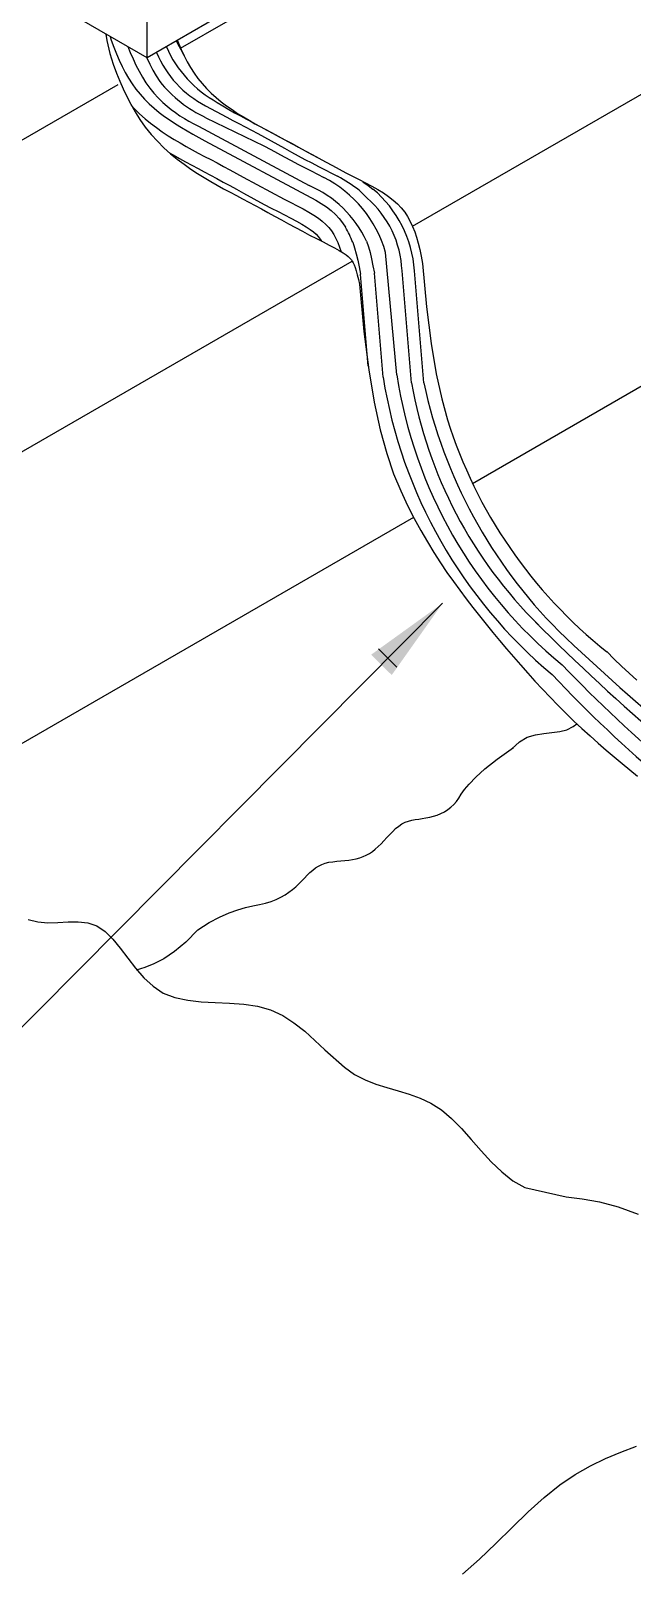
# Model space of a CAD drawing. Header units: millimetres. Extents: x -5321.6 to -5305.5, y -4645.7 to -4625.9.
# Drawn here: x -5316.026 to -5314.468, y -4640.977 to -4636.986 of the extents above; entities that cross this region are included whole.
import ezdxf

# ---------------------------------------------------------------- set-up
doc = ezdxf.new("R2010")
doc.units = ezdxf.units.MM
doc.header["$LTSCALE"] = 10
doc.layers.add('Termotécnica', color=7, linetype='Continuous')

msp = doc.modelspace()

# ---------------------------------------------------------------- linework, layer by layer
at = {"layer": 'Termotécnica', "color": 2}
for p, q in [((-5315.037, -4637.493), (-5312.8973, -4636.2576)), ((-5315.7243, -4637.0564), (-5315.7243, -4636.8818)), ((-5315.7243, -4637.0564), (-5316.0195, -4636.886)), ((-5315.53, -4636.9442), (-5315.7243, -4637.0564)), ((-5315.6379, -4637.0313), (-5315.5147, -4636.9604)), ((-5314.8817, -4638.1595), (-5312.8973, -4637.0138)), ((-5316.7755, -4637.6888), (-5315.8002, -4637.1257)), ((-5317.3746, -4638.8426), (-5315.1935, -4637.5833)), ((-5317.3746, -4639.5987), (-5315.0342, -4638.2475)), ((-5314.9592, -4638.4703), (-5316.8561, -4640.3834)), ((-5315.1251, -4638.5883), (-5315.0779, -4638.6357)), ((-5314.6558, -4638.803), (-5314.6373, -4638.7982)), ((-5314.6373, -4638.7982), (-5314.6209, -4638.7898)), ((-5314.6209, -4638.7898), (-5314.6118, -4638.7829)), ((-5314.7795, -4638.8477), (-5314.7604, -4638.8295)), ((-5314.7604, -4638.8295), (-5314.7399, -4638.8179)), ((-5314.7399, -4638.8179), (-5314.7186, -4638.8113)), ((-5314.7186, -4638.8113), (-5314.697, -4638.8077)), ((-5314.697, -4638.8077), (-5314.6759, -4638.8056)), ((-5314.6759, -4638.8056), (-5314.6558, -4638.803)), ((-5316.0327, -4639.2902), (-5316.008, -4639.2968)), ((-5316.008, -4639.2968), (-5315.9822, -4639.2987)), ((-5315.9822, -4639.2987), (-5315.9557, -4639.2979)), ((-5315.9557, -4639.2979), (-5315.9292, -4639.2963)), ((-5315.9292, -4639.2963), (-5315.9032, -4639.296)), ((-5315.9032, -4639.296), (-5315.8783, -4639.2988)), ((-5315.8783, -4639.2988), (-5315.8549, -4639.3068)), ((-5315.8549, -4639.3068), (-5315.8335, -4639.3212)), ((-5315.5932, -4639.3175), (-5315.6245, -4639.3492)), ((-5315.8335, -4639.3212), (-5315.8135, -4639.3411)), ((-5315.8135, -4639.3411), (-5315.7942, -4639.3647)), ((-5315.6245, -4639.3492), (-5315.6539, -4639.3737)), ((-5315.7942, -4639.3647), (-5315.7749, -4639.3905)), ((-5315.7749, -4639.3905), (-5315.7548, -4639.4166)), ((-5315.6814, -4639.3921), (-5315.7071, -4639.4055)), ((-5315.6539, -4639.3737), (-5315.6814, -4639.3921)), ((-5315.7548, -4639.4166), (-5315.7332, -4639.4416)), ((-5315.7311, -4639.415), (-5315.7532, -4639.4217)), ((-5315.7071, -4639.4055), (-5315.7311, -4639.415)), ((-5315.7332, -4639.4416), (-5315.7095, -4639.4636)), ((-5315.7095, -4639.4636), (-5315.6828, -4639.481)), ((-5315.6828, -4639.481), (-5315.6527, -4639.4928)), ((-5315.6527, -4639.4928), (-5315.6197, -4639.4998)), ((-5315.6197, -4639.4998), (-5315.5846, -4639.5035)), ((-5315.5846, -4639.5035), (-5315.5482, -4639.5054)), ((-5315.5482, -4639.5054), (-5315.5113, -4639.507)), ((-5315.5113, -4639.507), (-5315.4746, -4639.5097)), ((-5315.4746, -4639.5097), (-5315.439, -4639.5151)), ((-5315.439, -4639.5151), (-5315.4051, -4639.5246)), ((-5315.4051, -4639.5246), (-5315.3736, -4639.5392)), ((-5315.3736, -4639.5392), (-5315.3443, -4639.5582)), ((-5315.3443, -4639.5582), (-5315.3166, -4639.5802)), ((-5315.3166, -4639.5802), (-5315.2901, -4639.604)), ((-5315.2901, -4639.604), (-5315.2643, -4639.6283)), ((-5315.2643, -4639.6283), (-5315.2133, -4639.6736)), ((-5315.2133, -4639.6736), (-5315.1871, -4639.692)), ((-5315.1871, -4639.692), (-5315.1599, -4639.7063)), ((-5315.1599, -4639.7063), (-5315.1319, -4639.7173)), ((-5315.1319, -4639.7173), (-5315.1034, -4639.7262)), ((-5315.1034, -4639.7262), (-5315.0747, -4639.7344)), ((-5315.0747, -4639.7344), (-5315.0459, -4639.743)), ((-5315.0459, -4639.743), (-5315.0174, -4639.7533)), ((-5315.0174, -4639.7533), (-5314.9894, -4639.7664)), ((-5314.9894, -4639.7664), (-5314.9622, -4639.7837)), ((-5314.9622, -4639.7837), (-5314.936, -4639.8059)), ((-5314.936, -4639.8059), (-5314.9104, -4639.832)), ((-5314.9104, -4639.832), (-5314.8851, -4639.8604)), ((-5314.8851, -4639.8604), (-5314.8595, -4639.8897)), ((-5314.8595, -4639.8897), (-5314.8333, -4639.9184)), ((-5314.8333, -4639.9184), (-5314.806, -4639.9449)), ((-5314.806, -4639.9449), (-5314.7772, -4639.9678)), ((-5314.7772, -4639.9678), (-5314.7465, -4639.9855)), ((-5314.7465, -4639.9855), (-5314.6393, -4640.0096)), ((-5314.6393, -4640.0096), (-5314.5978, -4640.0149)), ((-5314.5978, -4640.0149), (-5314.5529, -4640.0226)), ((-5314.5529, -4640.0226), (-5314.5046, -4640.035)), ((-5314.5046, -4640.035), (-5314.4526, -4640.0543)), ((-5314.537, -4640.6882), (-5314.4971, -4640.6715)), ((-5314.4971, -4640.6715), (-5314.4567, -4640.6555)), ((-5314.6161, -4640.729), (-5314.5765, -4640.7069)), ((-5314.5765, -4640.7069), (-5314.537, -4640.6882)), ((-5314.6963, -4640.789), (-5314.6559, -4640.7561)), ((-5314.6559, -4640.7561), (-5314.6161, -4640.729)), ((-5314.7372, -4640.8265), (-5314.6963, -4640.789)), ((-5314.7788, -4640.8669), (-5314.7372, -4640.8265)), ((-5314.821, -4640.9084), (-5314.7788, -4640.8669)), ((-5314.8639, -4640.9492), (-5314.821, -4640.9084)), ((-5314.9076, -4640.9875), (-5314.8639, -4640.9492))]:
    msp.add_line(p, q, dxfattribs=at)
at = {"layer": 'Termotécnica', "color": 3}
for p, q in [((-5315.8315, -4636.9945), (-5315.8288, -4637.0112)), ((-5315.8288, -4637.0112), (-5315.8212, -4637.0447)), ((-5315.8212, -4637.0447), (-5315.8126, -4637.0729)), ((-5315.6464, -4637.0113), (-5315.6437, -4637.018)), ((-5315.6437, -4637.018), (-5315.6364, -4637.0347)), ((-5315.6364, -4637.0347), (-5315.6288, -4637.0509)), ((-5315.8126, -4637.0729), (-5315.804, -4637.0961)), ((-5315.6288, -4637.0509), (-5315.6207, -4637.0666)), ((-5315.6207, -4637.0666), (-5315.6121, -4637.0816)), ((-5315.6121, -4637.0816), (-5315.6029, -4637.0961)), ((-5315.804, -4637.0961), (-5315.7958, -4637.1166)), ((-5315.7958, -4637.1166), (-5315.7871, -4637.1366)), ((-5315.6029, -4637.0961), (-5315.593, -4637.11)), ((-5315.593, -4637.11), (-5315.5824, -4637.1232)), ((-5315.5824, -4637.1232), (-5315.571, -4637.1358)), ((-5315.7871, -4637.1366), (-5315.7777, -4637.1566)), ((-5315.7777, -4637.1566), (-5315.7673, -4637.1766)), ((-5315.571, -4637.1358), (-5315.5589, -4637.1479)), ((-5315.5589, -4637.1479), (-5315.5461, -4637.1593)), ((-5315.5461, -4637.1593), (-5315.5328, -4637.1702)), ((-5315.7673, -4637.1766), (-5315.7559, -4637.1966)), ((-5315.7559, -4637.1966), (-5315.7434, -4637.2163)), ((-5315.5328, -4637.1702), (-5315.519, -4637.1806)), ((-5315.519, -4637.1806), (-5315.5048, -4637.1906)), ((-5315.5048, -4637.1906), (-5315.4902, -4637.2002)), ((-5315.4902, -4637.2002), (-5315.4754, -4637.2094)), ((-5315.7434, -4637.2163), (-5315.7296, -4637.2358)), ((-5315.7296, -4637.2358), (-5315.7144, -4637.2547)), ((-5315.4754, -4637.2094), (-5315.4604, -4637.2183)), ((-5315.4604, -4637.2183), (-5315.4453, -4637.227)), ((-5315.4453, -4637.227), (-5315.4299, -4637.2355)), ((-5315.4299, -4637.2355), (-5315.4144, -4637.2439)), ((-5315.4144, -4637.2439), (-5315.3986, -4637.2523)), ((-5315.7144, -4637.2547), (-5315.6981, -4637.2727)), ((-5315.6981, -4637.2727), (-5315.6813, -4637.2894)), ((-5315.3986, -4637.2523), (-5315.3825, -4637.2608)), ((-5315.3825, -4637.2608), (-5315.3661, -4637.2695)), ((-5315.3661, -4637.2695), (-5315.3494, -4637.2784)), ((-5315.3494, -4637.2784), (-5315.3325, -4637.2876)), ((-5315.6813, -4637.2894), (-5315.6641, -4637.3048)), ((-5315.6641, -4637.3048), (-5315.6467, -4637.319)), ((-5315.6467, -4637.319), (-5315.6292, -4637.3323)), ((-5315.3325, -4637.2876), (-5315.3152, -4637.297)), ((-5315.3152, -4637.297), (-5315.2978, -4637.3066)), ((-5315.2978, -4637.3066), (-5315.2802, -4637.3163)), ((-5315.2802, -4637.3163), (-5315.2625, -4637.326)), ((-5315.6292, -4637.3323), (-5315.6117, -4637.3446)), ((-5315.6117, -4637.3446), (-5315.5942, -4637.356)), ((-5315.5942, -4637.356), (-5315.577, -4637.3668)), ((-5315.2625, -4637.326), (-5315.2448, -4637.3356)), ((-5315.2448, -4637.3356), (-5315.2272, -4637.345)), ((-5315.2272, -4637.345), (-5315.2097, -4637.3542)), ((-5315.2097, -4637.3542), (-5315.1923, -4637.3631)), ((-5315.1923, -4637.3631), (-5315.1752, -4637.3718)), ((-5315.577, -4637.3668), (-5315.56, -4637.3769)), ((-5315.56, -4637.3769), (-5315.5431, -4637.3865)), ((-5315.5431, -4637.3865), (-5315.5265, -4637.3958)), ((-5315.5265, -4637.3958), (-5315.51, -4637.4047)), ((-5315.1752, -4637.3718), (-5315.1586, -4637.3804)), ((-5315.1586, -4637.3804), (-5315.1426, -4637.3889)), ((-5315.1426, -4637.3889), (-5315.1273, -4637.3976)), ((-5315.1273, -4637.3976), (-5315.1128, -4637.4064)), ((-5315.51, -4637.4047), (-5315.4936, -4637.4134)), ((-5315.4936, -4637.4134), (-5315.4774, -4637.4219)), ((-5315.4774, -4637.4219), (-5315.4613, -4637.4305)), ((-5315.4613, -4637.4305), (-5315.4452, -4637.4391)), ((-5315.4452, -4637.4391), (-5315.4288, -4637.4479)), ((-5315.1128, -4637.4064), (-5315.0994, -4637.4155)), ((-5315.0994, -4637.4155), (-5315.0871, -4637.4249)), ((-5315.0871, -4637.4249), (-5315.0761, -4637.4349)), ((-5315.0761, -4637.4349), (-5315.0663, -4637.4453)), ((-5315.4288, -4637.4479), (-5315.4119, -4637.4572)), ((-5315.4119, -4637.4572), (-5315.3946, -4637.4667)), ((-5315.3946, -4637.4667), (-5315.3769, -4637.4765)), ((-5315.3769, -4637.4765), (-5315.3589, -4637.4863)), ((-5315.0663, -4637.4453), (-5315.0575, -4637.4564)), ((-5315.0575, -4637.4564), (-5315.0498, -4637.468)), ((-5315.0498, -4637.468), (-5315.043, -4637.4803)), ((-5315.043, -4637.4803), (-5315.0369, -4637.4933)), ((-5315.3589, -4637.4863), (-5315.3407, -4637.4962)), ((-5315.3407, -4637.4962), (-5315.3222, -4637.5061)), ((-5315.3222, -4637.5061), (-5315.3037, -4637.5158)), ((-5315.3037, -4637.5158), (-5315.2857, -4637.5251)), ((-5315.0369, -4637.4933), (-5315.0315, -4637.507)), ((-5315.0315, -4637.507), (-5315.0267, -4637.5215)), ((-5315.0267, -4637.5215), (-5315.0224, -4637.5368)), ((-5315.2857, -4637.5251), (-5315.2687, -4637.5337)), ((-5315.2687, -4637.5337), (-5315.2531, -4637.5417)), ((-5315.2531, -4637.5417), (-5315.2392, -4637.5492)), ((-5315.2392, -4637.5492), (-5315.2271, -4637.556)), ((-5315.2271, -4637.556), (-5315.217, -4637.5621)), ((-5315.217, -4637.5621), (-5315.2093, -4637.5673)), ((-5315.0224, -4637.5368), (-5315.0185, -4637.5531)), ((-5315.0185, -4637.5531), (-5315.0148, -4637.5707)), ((-5315.2093, -4637.5673), (-5315.2039, -4637.5715)), ((-5315.2039, -4637.5715), (-5315.2004, -4637.5747)), ((-5315.2004, -4637.5747), (-5315.1977, -4637.5775)), ((-5315.1977, -4637.5775), (-5315.1955, -4637.5803)), ((-5315.1955, -4637.5803), (-5315.1934, -4637.5835)), ((-5315.1934, -4637.5835), (-5315.1911, -4637.5876)), ((-5315.1911, -4637.5876), (-5315.1886, -4637.5929)), ((-5315.1886, -4637.5929), (-5315.1859, -4637.5998)), ((-5315.1859, -4637.5998), (-5315.1831, -4637.6083)), ((-5315.0148, -4637.5707), (-5315.0112, -4637.5898)), ((-5315.0112, -4637.5898), (-5315.0008, -4637.7021)), ((-5315.1831, -4637.6083), (-5315.1802, -4637.6186)), ((-5315.1802, -4637.6186), (-5315.1773, -4637.6308)), ((-5315.1773, -4637.6308), (-5315.1747, -4637.643)), ((-5315.1747, -4637.643), (-5315.1633, -4637.766)), ((-5315.0008, -4637.7021), (-5314.9889, -4637.7966)), ((-5315.1633, -4637.766), (-5315.1508, -4637.8651)), ((-5314.9889, -4637.7966), (-5314.9757, -4637.8753)), ((-5315.1508, -4637.8651), (-5315.1367, -4637.9494)), ((-5314.9757, -4637.8753), (-5314.9615, -4637.9405)), ((-5315.1367, -4637.9494), (-5315.1211, -4638.0211)), ((-5314.9615, -4637.9405), (-5314.9465, -4637.9945)), ((-5315.1211, -4638.0211), (-5315.1041, -4638.0823)), ((-5315.1041, -4638.0823), (-5315.0861, -4638.1345)), ((-5315.0861, -4638.1345), (-5315.0677, -4638.1789)), ((-5315.0677, -4638.1789), (-5315.0498, -4638.2168)), ((-5315.0498, -4638.2168), (-5315.0326, -4638.2505)), ((-5315.0326, -4638.2505), (-5315.0157, -4638.2819)), ((-5315.0157, -4638.2819), (-5314.9987, -4638.3114)), ((-5314.9987, -4638.3114), (-5314.9819, -4638.3391)), ((-5314.9819, -4638.3391), (-5314.965, -4638.3654)), ((-5314.965, -4638.3654), (-5314.9482, -4638.3903)), ((-5314.9482, -4638.3903), (-5314.9314, -4638.414)), ((-5314.9314, -4638.414), (-5314.9148, -4638.4369)), ((-5314.9148, -4638.4369), (-5314.898, -4638.4593)), ((-5314.898, -4638.4593), (-5314.8811, -4638.4813)), ((-5314.8811, -4638.4813), (-5314.864, -4638.5031)), ((-5314.864, -4638.5031), (-5314.8467, -4638.5247)), ((-5314.8467, -4638.5247), (-5314.8292, -4638.546)), ((-5314.8292, -4638.546), (-5314.8116, -4638.5673)), ((-5314.8116, -4638.5673), (-5314.7937, -4638.5883)), ((-5314.7937, -4638.5883), (-5314.7757, -4638.6093)), ((-5314.534, -4638.5959), (-5314.5149, -4638.615)), ((-5314.7757, -4638.6093), (-5314.7574, -4638.6303)), ((-5314.7574, -4638.6303), (-5314.7388, -4638.6513)), ((-5314.5149, -4638.615), (-5314.4956, -4638.6337)), ((-5314.4956, -4638.6337), (-5314.4761, -4638.6519)), ((-5314.7388, -4638.6513), (-5314.7199, -4638.6724)), ((-5314.7199, -4638.6724), (-5314.7005, -4638.6934)), ((-5314.4761, -4638.6519), (-5314.4565, -4638.6697)), ((-5314.7005, -4638.6934), (-5314.6808, -4638.7143)), ((-5314.6808, -4638.7143), (-5314.6608, -4638.735)), ((-5314.6608, -4638.735), (-5314.6403, -4638.7555)), ((-5314.6403, -4638.7555), (-5314.6194, -4638.7757)), ((-5314.6194, -4638.7757), (-5314.5984, -4638.7954)), ((-5314.5984, -4638.7954), (-5314.5773, -4638.8145)), ((-5314.5773, -4638.8145), (-5314.5563, -4638.833)), ((-5314.5563, -4638.833), (-5314.5355, -4638.851)), ((-5314.5355, -4638.851), (-5314.5149, -4638.8685)), ((-5314.5149, -4638.8685), (-5314.4945, -4638.8856)), ((-5314.4945, -4638.8856), (-5314.4744, -4638.9024)), ((-5314.4744, -4638.9024), (-5314.4545, -4638.919))]:
    msp.add_line(p, q, dxfattribs=at)
at = {"layer": 'Termotécnica', "color": 1}
for p, q in [((-5315.8209, -4637.0006), (-5315.8179, -4637.0104)), ((-5315.8179, -4637.0104), (-5315.8113, -4637.0284)), ((-5315.8113, -4637.0284), (-5315.8043, -4637.0456)), ((-5315.7747, -4637.0273), (-5315.7685, -4637.0426)), ((-5315.7685, -4637.0426), (-5315.7613, -4637.0593)), ((-5315.6489, -4637.0128), (-5315.6457, -4637.0195)), ((-5315.6489, -4637.0128), (-5315.6457, -4637.0195)), ((-5315.6457, -4637.0195), (-5315.6376, -4637.0351)), ((-5315.6457, -4637.0195), (-5315.6376, -4637.0351)), ((-5315.6376, -4637.0351), (-5315.6297, -4637.049)), ((-5315.6376, -4637.0351), (-5315.6297, -4637.049)), ((-5315.8043, -4637.0456), (-5315.7971, -4637.0623)), ((-5315.7971, -4637.0623), (-5315.7895, -4637.0785)), ((-5315.7895, -4637.0785), (-5315.7814, -4637.0941)), ((-5315.7613, -4637.0593), (-5315.7536, -4637.0755)), ((-5315.7536, -4637.0755), (-5315.7456, -4637.0912)), ((-5315.7258, -4637.0555), (-5315.7254, -4637.0563)), ((-5315.7254, -4637.0563), (-5315.7178, -4637.0725)), ((-5315.7178, -4637.0725), (-5315.7097, -4637.0882)), ((-5315.7814, -4637.0941), (-5315.7728, -4637.1092)), ((-5315.7728, -4637.1092), (-5315.7636, -4637.1237)), ((-5315.7636, -4637.1237), (-5315.7537, -4637.1376)), ((-5315.7456, -4637.0912), (-5315.7369, -4637.1062)), ((-5315.7369, -4637.1062), (-5315.7277, -4637.1207)), ((-5315.7277, -4637.1207), (-5315.7179, -4637.1346)), ((-5315.7097, -4637.0882), (-5315.7011, -4637.1032)), ((-5315.7011, -4637.1032), (-5315.6919, -4637.1177)), ((-5315.7537, -4637.1376), (-5315.7431, -4637.1508)), ((-5315.7431, -4637.1508), (-5315.7317, -4637.1634)), ((-5315.7317, -4637.1634), (-5315.7196, -4637.1754)), ((-5315.7179, -4637.1346), (-5315.7073, -4637.1478)), ((-5315.7073, -4637.1478), (-5315.6959, -4637.1604)), ((-5315.6959, -4637.1604), (-5315.6838, -4637.1724)), ((-5315.7658, -4637.1794), (-5315.7577, -4637.1883)), ((-5315.7577, -4637.1883), (-5315.7443, -4637.2016)), ((-5315.7443, -4637.2016), (-5315.7302, -4637.2142)), ((-5315.7196, -4637.1754), (-5315.7068, -4637.1869)), ((-5315.7068, -4637.1869), (-5315.6935, -4637.1978)), ((-5315.6935, -4637.1978), (-5315.6797, -4637.2082)), ((-5315.5731, -4637.1808), (-5315.5185, -4637.21)), ((-5315.543, -4637.1717), (-5315.5282, -4637.181)), ((-5315.5282, -4637.181), (-5315.5132, -4637.1899)), ((-5315.5132, -4637.1899), (-5315.4981, -4637.1985)), ((-5315.4981, -4637.1985), (-5315.4827, -4637.207)), ((-5315.7302, -4637.2142), (-5315.7157, -4637.2261)), ((-5315.7157, -4637.2261), (-5315.7008, -4637.2373)), ((-5315.7008, -4637.2373), (-5315.6857, -4637.2479)), ((-5315.6797, -4637.2082), (-5315.6654, -4637.2182)), ((-5315.6654, -4637.2182), (-5315.6509, -4637.2278)), ((-5315.6509, -4637.2278), (-5315.6361, -4637.237)), ((-5315.6361, -4637.237), (-5315.6211, -4637.2459)), ((-5315.5918, -4637.2338), (-5315.3047, -4637.3875)), ((-5315.5726, -4637.2117), (-5315.4222, -4637.2841)), ((-5315.5185, -4637.21), (-5315.503, -4637.2184)), ((-5315.503, -4637.2184), (-5315.4872, -4637.2269)), ((-5315.4872, -4637.2269), (-5315.4711, -4637.2354)), ((-5315.4827, -4637.207), (-5315.4671, -4637.2154)), ((-5315.4711, -4637.2354), (-5315.4547, -4637.244)), ((-5315.4671, -4637.2154), (-5315.4513, -4637.2239)), ((-5315.4547, -4637.244), (-5315.438, -4637.2529)), ((-5315.4513, -4637.2239), (-5315.4352, -4637.2324)), ((-5315.4352, -4637.2324), (-5315.4189, -4637.241)), ((-5315.4189, -4637.241), (-5315.4022, -4637.2499)), ((-5315.6857, -4637.2479), (-5315.6703, -4637.2581)), ((-5315.6703, -4637.2581), (-5315.6548, -4637.2677)), ((-5315.6548, -4637.2677), (-5315.6393, -4637.277)), ((-5315.6393, -4637.277), (-5315.6236, -4637.2859)), ((-5315.6211, -4637.2459), (-5315.606, -4637.2546)), ((-5315.606, -4637.2546), (-5315.5906, -4637.2631)), ((-5315.5906, -4637.2631), (-5315.5751, -4637.2715)), ((-5315.5751, -4637.2715), (-5315.2879, -4637.4251)), ((-5315.438, -4637.2529), (-5315.4211, -4637.2621)), ((-5315.4222, -4637.2841), (-5315.4046, -4637.2938)), ((-5315.4211, -4637.2621), (-5315.4038, -4637.2716)), ((-5315.4038, -4637.2716), (-5315.3864, -4637.2812)), ((-5315.4022, -4637.2499), (-5315.3852, -4637.2591)), ((-5315.3864, -4637.2812), (-5315.3688, -4637.2908)), ((-5315.3852, -4637.2591), (-5315.368, -4637.2686)), ((-5315.368, -4637.2686), (-5315.3505, -4637.2782)), ((-5315.3505, -4637.2782), (-5315.333, -4637.2879)), ((-5315.6666, -4637.3026), (-5315.6574, -4637.308)), ((-5315.6574, -4637.308), (-5315.6412, -4637.3173)), ((-5315.6412, -4637.3173), (-5315.6251, -4637.3262)), ((-5315.6236, -4637.2859), (-5315.6079, -4637.2946)), ((-5315.6079, -4637.2946), (-5315.5921, -4637.3032)), ((-5315.5921, -4637.3032), (-5315.5761, -4637.3117)), ((-5315.5761, -4637.3117), (-5315.56, -4637.3202)), ((-5315.56, -4637.3202), (-5315.5437, -4637.3288)), ((-5315.4046, -4637.2938), (-5315.387, -4637.3035)), ((-5315.387, -4637.3035), (-5315.3693, -4637.3131)), ((-5315.3693, -4637.3131), (-5315.3516, -4637.3226)), ((-5315.3688, -4637.2908), (-5315.3511, -4637.3005)), ((-5315.3516, -4637.3226), (-5315.3341, -4637.3318)), ((-5315.3511, -4637.3005), (-5315.3334, -4637.3101)), ((-5315.3334, -4637.3101), (-5315.3158, -4637.3196)), ((-5315.333, -4637.2879), (-5315.3153, -4637.2975)), ((-5315.3158, -4637.3196), (-5315.2983, -4637.3288)), ((-5315.3153, -4637.2975), (-5315.2976, -4637.3071)), ((-5315.2976, -4637.3071), (-5315.28, -4637.3166)), ((-5315.28, -4637.3166), (-5315.2624, -4637.3258)), ((-5315.6251, -4637.3262), (-5315.609, -4637.3349)), ((-5315.609, -4637.3349), (-5315.5929, -4637.3434)), ((-5315.5929, -4637.3434), (-5315.5768, -4637.352)), ((-5315.5768, -4637.352), (-5315.5606, -4637.3606)), ((-5315.5606, -4637.3606), (-5315.5442, -4637.3693)), ((-5315.5437, -4637.3288), (-5315.5272, -4637.3376)), ((-5315.5272, -4637.3376), (-5315.5104, -4637.3467)), ((-5315.5104, -4637.3467), (-5315.4932, -4637.3561)), ((-5315.4932, -4637.3561), (-5315.4758, -4637.3657)), ((-5315.3341, -4637.3318), (-5315.3167, -4637.3407)), ((-5315.3167, -4637.3407), (-5315.2997, -4637.3493)), ((-5315.2997, -4637.3493), (-5315.283, -4637.3579)), ((-5315.2983, -4637.3288), (-5315.2809, -4637.3377)), ((-5315.283, -4637.3579), (-5315.267, -4637.3665)), ((-5315.2809, -4637.3377), (-5315.2638, -4637.3464)), ((-5315.2638, -4637.3464), (-5315.2472, -4637.3549)), ((-5315.2472, -4637.3549), (-5315.2312, -4637.3635)), ((-5315.5442, -4637.3693), (-5315.5276, -4637.3783)), ((-5315.5276, -4637.3783), (-5315.5105, -4637.3877)), ((-5315.5105, -4637.3877), (-5315.4932, -4637.3972)), ((-5315.4932, -4637.3972), (-5315.4755, -4637.4069)), ((-5315.4758, -4637.3657), (-5315.3693, -4637.4228)), ((-5315.1757, -4637.3994), (-5315.1647, -4637.4094)), ((-5315.1656, -4637.3779), (-5315.1522, -4637.387)), ((-5315.1522, -4637.387), (-5315.1399, -4637.3965)), ((-5315.4755, -4637.4069), (-5315.4216, -4637.4362)), ((-5315.4216, -4637.4362), (-5315.4034, -4637.4457)), ((-5315.3693, -4637.4228), (-5315.3523, -4637.4314)), ((-5315.3523, -4637.4314), (-5315.336, -4637.4398)), ((-5315.336, -4637.4398), (-5315.3205, -4637.4481)), ((-5315.2879, -4637.4251), (-5315.2735, -4637.4339)), ((-5315.2735, -4637.4339), (-5315.2601, -4637.443)), ((-5315.2601, -4637.443), (-5315.2478, -4637.4525)), ((-5315.1647, -4637.4094), (-5315.1549, -4637.4199)), ((-5315.4034, -4637.4457), (-5315.3857, -4637.4548)), ((-5315.3857, -4637.4548), (-5315.3687, -4637.4634)), ((-5315.3687, -4637.4634), (-5315.3527, -4637.4717)), ((-5315.3527, -4637.4717), (-5315.3378, -4637.4796)), ((-5315.3378, -4637.4796), (-5315.3243, -4637.4872)), ((-5315.3205, -4637.4481), (-5315.3061, -4637.4562)), ((-5315.3061, -4637.4562), (-5315.293, -4637.4642)), ((-5315.293, -4637.4642), (-5315.2812, -4637.4722)), ((-5315.2812, -4637.4722), (-5315.2709, -4637.4801)), ((-5315.2709, -4637.4801), (-5315.262, -4637.4881)), ((-5315.2478, -4637.4525), (-5315.2368, -4637.4625)), ((-5315.2368, -4637.4625), (-5315.227, -4637.4729)), ((-5315.227, -4637.4729), (-5315.2182, -4637.484)), ((-5315.2182, -4637.484), (-5315.2105, -4637.4956)), ((-5315.3243, -4637.4872), (-5315.3124, -4637.4945)), ((-5315.3124, -4637.4945), (-5315.3023, -4637.5013)), ((-5315.3023, -4637.5013), (-5315.2939, -4637.5077)), ((-5315.2939, -4637.5077), (-5315.2872, -4637.5138)), ((-5315.2872, -4637.5138), (-5315.2815, -4637.5199)), ((-5315.2815, -4637.5199), (-5315.2765, -4637.5263)), ((-5315.262, -4637.4881), (-5315.2542, -4637.4964)), ((-5315.2542, -4637.4964), (-5315.2474, -4637.5051)), ((-5315.2474, -4637.5051), (-5315.2412, -4637.5143)), ((-5315.2412, -4637.5143), (-5315.2357, -4637.5243)), ((-5315.2765, -4637.5263), (-5315.273, -4637.5315)), ((-5315.2357, -4637.5243), (-5315.2306, -4637.5351)), ((-5315.2306, -4637.5351), (-5315.226, -4637.5468)), ((-5315.226, -4637.5468), (-5315.222, -4637.5591)), ((-5315.1922, -4637.5346), (-5315.1874, -4637.549)), ((-5315.1874, -4637.549), (-5315.1831, -4637.5644)), ((-5315.1564, -4637.5316), (-5315.1516, -4637.5461)), ((-5315.1516, -4637.5461), (-5315.1473, -4637.5614)), ((-5315.1473, -4637.5614), (-5315.1433, -4637.5777)), ((-5315.0779, -4637.8781), (-5315.1069, -4637.5609)), ((-5315.1831, -4637.5644), (-5315.1792, -4637.5807)), ((-5315.1792, -4637.5807), (-5315.1755, -4637.5983)), ((-5315.1755, -4637.5983), (-5315.1719, -4637.6174)), ((-5315.1433, -4637.5777), (-5315.1396, -4637.5953)), ((-5315.1396, -4637.5953), (-5315.136, -4637.6144)), ((-5315.152, -4637.8555), (-5315.1719, -4637.6174)), ((-5315.1135, -4637.8844), (-5315.136, -4637.6144)), ((-5315.0401, -4637.8989), (-5315.0644, -4637.6084)), ((-5315.0079, -4637.8989), (-5315.0322, -4637.6084))]:
    msp.add_line(p, q, dxfattribs=at)
at = {"layer": 'Termotécnica', "color": 2}
msp.add_lwpolyline([(-5315.5932, -4639.3175), (-5315.564, -4639.2985), (-5315.5371, -4639.284), (-5315.5125, -4639.2731), (-5315.49, -4639.2652), (-5315.4695, -4639.2594), (-5315.4507, -4639.2551), (-5315.4335, -4639.2515), (-5315.4179, -4639.2478), (-5315.4036, -4639.2434), (-5315.3904, -4639.2383), (-5315.3785, -4639.2326), (-5315.3675, -4639.2263), (-5315.3574, -4639.2196), (-5315.3481, -4639.2126), (-5315.3396, -4639.2053), (-5315.3316, -4639.1978), (-5315.324, -4639.1903), (-5315.3169, -4639.1829), (-5315.3099, -4639.1757), (-5315.3029, -4639.1688), (-5315.2958, -4639.1625), (-5315.2884, -4639.1567), (-5315.2807, -4639.1517), (-5315.2723, -4639.1476), (-5315.2633, -4639.1444), (-5315.2537, -4639.1421), (-5315.2436, -4639.1405), (-5315.2333, -4639.1392), (-5315.2229, -4639.1382), (-5315.2125, -4639.1373), (-5315.2023, -4639.1362), (-5315.1924, -4639.1347), (-5315.183, -4639.1327), (-5315.174, -4639.1302), (-5315.1654, -4639.127), (-5315.1571, -4639.1233), (-5315.149, -4639.1188), (-5315.1412, -4639.1137), (-5315.1336, -4639.1078), (-5315.1261, -4639.1012), (-5315.1186, -4639.0939), (-5315.1112, -4639.086), (-5315.1037, -4639.0778), (-5315.0962, -4639.0697), (-5315.0886, -4639.0619), (-5315.0809, -4639.0546), (-5315.073, -4639.048), (-5315.0649, -4639.0426), (-5315.0565, -4639.0384), (-5315.048, -4639.0353), (-5315.0392, -4639.033), (-5315.0303, -4639.0312), (-5315.0211, -4639.0298), (-5315.0118, -4639.0285), (-5315.0023, -4639.0271), (-5314.9927, -4639.0252), (-5314.983, -4639.0227), (-5314.9733, -4639.0195), (-5314.9638, -4639.0156), (-5314.9546, -4639.0109), (-5314.9458, -4639.0055), (-5314.9376, -4638.9994), (-5314.9301, -4638.9924), (-5314.9235, -4638.9846), (-5314.9176, -4638.9759), (-5314.9111, -4638.9658), (-5314.9026, -4638.9537), (-5314.8905, -4638.9391), (-5314.8734, -4638.9214), (-5314.8495, -4638.9), (-5314.8176, -4638.8745), (-5314.7759, -4638.8443)], dxfattribs=at)
at = {"layer": 'Termotécnica', "color": 1}
for centre, radius, start, end in [((-5315.4471, -4636.9367), 0.2747, 202.6755, 242.6873), ((-5315.4012, -4636.9095), 0.2981, 203.3737, 241.6025), ((-5315.4314, -4636.9083), 0.3342, 218.7906, 244.9081), ((-5315.4171, -4636.8725), 0.4013, 228.3601, 244.1946), ((-5315.4222, -4637.7185), 0.4032, 52.3097, 61.7134), ((-5315.4192, -4637.6537), 0.2898, 24.9234, 66.7274), ((-5315.4105, -4637.6478), 0.3158, 15.9586, 62.9743), ((-5315.3349, -4637.6289), 0.3034, 3.8796, 50.001), ((-5315.3288, -4637.6193), 0.2646, 2.3751, 48.9175), ((-5315.4336, -4637.6241), 0.2574, 20.3487, 29.9412), ((-5313.8824, -4637.695), 1.2095, 188.7094, 230.6147), ((-5313.8652, -4637.6847), 1.2641, 189.089, 230.146), ((-5313.8856, -4637.6938), 1.1726, 190.0699, 225.2707), ((-5313.7397, -4637.6268), 1.2971, 192.1065, 224.9141), ((-5310.7686, -4634.5811), 5.5777, 224.8957, 234.4113), ((-5310.8473, -4634.5738), 5.5023, 226.1631, 235.1213), ((-5311.9639, -4636.058), 3.7186, 223.7559, 236.1471), ((-5312.1848, -4636.3208), 3.4136, 223.1464, 236.7533)]:
    msp.add_arc(centre, radius, start, end, dxfattribs=at)
at = {"layer": 'Termotécnica', "color": 3}
msp.add_arc((-5313.7636, -4637.6253), 1.2392, 197.3334, 231.5611, dxfattribs=at)
at = {"layer": 'Termotécnica', "color": 2}
msp.add_solid([(-5314.9592, -4638.4703), (-5315.1444, -4638.6038), (-5315.0911, -4638.6566), (-5315.0921, -4638.6555)], dxfattribs=at)

doc.saveas('drawing.dxf')
